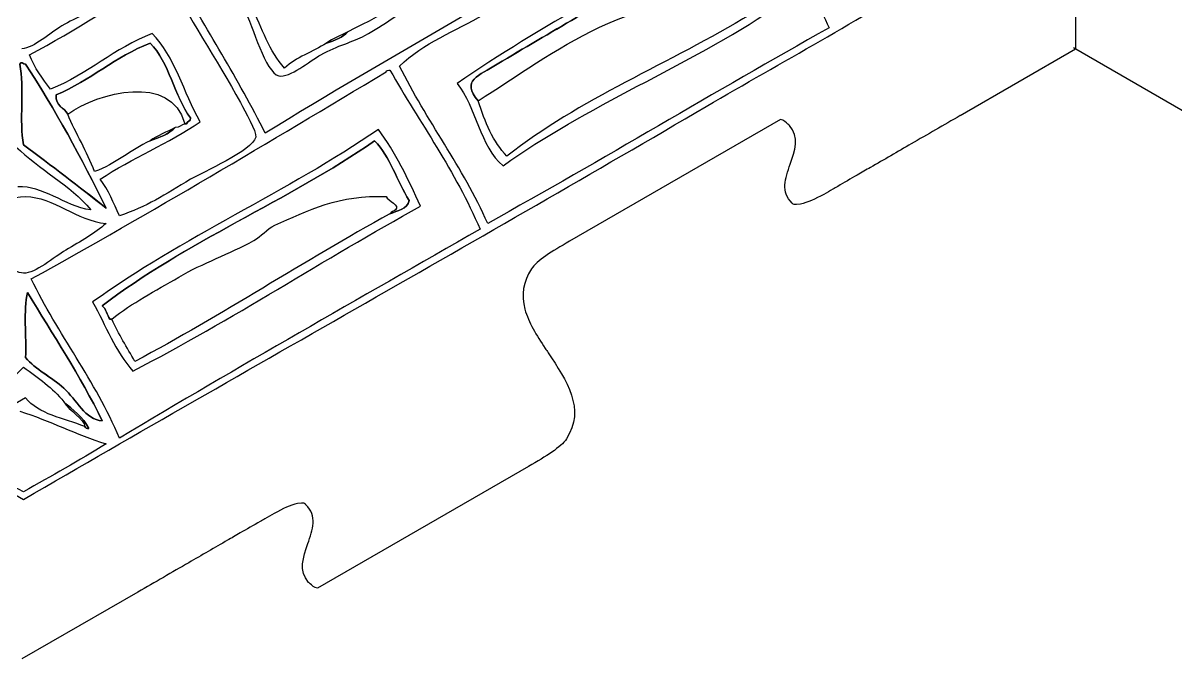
# Model space of a CAD drawing. Extents: x 6 to 958, y 3 to 221.
# Drawn here: x 108.3 to 210.6, y 3.3 to 59.7 of the extents above; entities that cross this region are included whole.
import ezdxf

# ---------------------------------------------------------------- set-up
doc = ezdxf.new("R2010")
doc.units = 0
doc.layers.get('0').update_dxf_attribs({"linetype": 'CONTINUOUS'})

msp = doc.modelspace()

# ---------------------------------------------------------------- linework, layer by layer
at = {"color": 7}
for points in [[(201.69525, 69.18075), (201.69375, 69.18075), (201.666, 57.43425)], [(201.6705, 57.432), (191.44125, 51.51975), (191.43675, 51.52125), (191.44275, 51.52725), (191.43825, 51.52875), (191.43675, 51.52725)], [(211.785, 51.588), (211.7835, 51.5925), (201.501, 57.5445)], [(175.5045, 51.18), (175.50675, 51.183), (175.494, 51.183), (156.7905, 40.3815), (156.792, 40.3845), (156.7815, 40.3785)], [(153.147, 20.39475), (134.43225, 9.5895)], [(118.49325, 9.24525), (118.4895, 9.24675), (108.19275, 3.31725)]]:
    msp.add_lwpolyline(points, dxfattribs=at)
at = {"color": 5}
for points in [[(137.11125, 58.97475)], [(108.534, 56.082)], [(121.80225, 50.469)], [(122.6535, 50.8095)], [(108.70425, 35.84025)], [(115.33875, 34.65)], [(113.808, 23.934)]]:
    msp.add_lwpolyline(points, close=True, dxfattribs=at)
at = {"color": 7}
for points in [[(130.989, 55.06275)], [(146.80725, 54.381)], [(111.2565, 53.36175)], [(108.3645, 48.939)], [(115.1685, 45.87675)], [(114.318, 43.155)], [(140.8545, 42.81375)], [(149.52975, 41.964)], [(108.3645, 37.54125)], [(114.48825, 34.9905)], [(108.3645, 29.2065)], [(111.93675, 27.33525)], [(116.87025, 22.9125)], [(108.3645, 18.15075)]]:
    msp.add_lwpolyline(points, close=True, dxfattribs=at)
for points in [[(163.30725, 70.37175), (152.6955, 63.009), (140.86875, 56.86125), (129.7965, 49.959)], [(156.333, 70.20075), (149.8305, 66.5535), (143.98275, 62.2515), (137.11125, 58.974)], [(170.45175, 68.49975), (162.56025, 63.804), (154.2615, 59.5155), (146.80725, 54.381)], [(176.91525, 64.758), (177.753, 62.81625), (178.99275, 61.2795), (179.8065, 59.3145)], [(27.39675, 64.24725), (54.26475, 48.5325), (81.213, 32.90175), (108.3645, 17.46975)], [(108.87525, 56.934), (113.04225, 59.06025), (116.66625, 61.73025), (120.9525, 63.738)], [(121.293, 63.738), (122.7945, 60.43275), (125.556, 56.48775), (127.58775, 52.68225)], [(129.7965, 49.959), (127.39425, 54.81525), (124.52025, 59.19675), (121.97175, 63.90825)], [(150.38025, 56.082), (155.14875, 58.968), (159.66825, 61.50975), (164.32875, 64.2465)], [(168.921, 52.341), (175.6575, 56.292), (182.51175, 59.95575), (188.99325, 64.24725)], [(115.3395, 61.69575), (114.40425, 60.7035), (113.08575, 60.2625), (111.76725, 59.4855)], [(138.642, 58.63425), (140.27175, 59.50875), (141.8205, 60.744), (143.5755, 61.6965)], [(127.92675, 61.017), (128.71125, 59.40375), (129.816, 55.34625), (130.989, 55.06275)], [(131.4975, 55.7415), (130.17975, 57.2025), (129.49725, 59.298), (128.60625, 61.18575)], [(141.705, 55.9125), (143.832, 58.01325), (146.6745, 59.0205), (149.18925, 60.5055)], [(150.891, 47.067), (158.223, 52.37925), (167.31975, 55.92825), (174.8745, 61.017)], [(172.833, 60.50475), (165.7395, 56.20125), (157.581, 52.9635), (151.23075, 47.9175)], [(111.76725, 59.4855), (110.72025, 58.86825), (109.33425, 57.55275), (108.19575, 57.444)], [(179.8065, 59.3145), (169.635, 53.61075), (159.73425, 47.634), (149.52975, 41.964)], [(119.7615, 58.8045), (116.40675, 57.51), (114.07125, 55.1955), (110.74575, 53.8725)], [(124.014, 50.9805), (122.56125, 53.55375), (121.7865, 56.8035), (119.7615, 58.8045)], [(134.73, 56.934), (136.21575, 57.75), (137.5725, 58.05975), (138.642, 58.63425)], [(137.11125, 58.974), (136.68675, 58.43625), (135.948, 58.20825), (135.2415, 57.95325)], [(111.2565, 53.36175), (114.28575, 54.6405), (116.47275, 56.76375), (119.5905, 57.95475)], [(119.5905, 57.95475), (121.29975, 56.262), (121.71675, 53.27775), (123.16275, 51.32025)], [(135.2415, 57.95325), (134.0115, 57.19725), (132.5355, 56.6895), (131.4975, 55.7415)], [(201.4965, 57.54375), (201.49725, 57.543), (201.49575, 57.5415), (201.4965, 57.54075)], [(201.501, 57.5445), (201.50025, 57.54525), (201.498, 57.546), (201.4965, 57.54375)], [(201.4965, 57.54075), (201.4965, 57.54075), (201.49725, 57.53925), (201.49875, 57.54075)], [(201.666, 57.43425), (201.666, 57.43275), (201.6675, 57.43125), (201.669, 57.43125)], [(201.66675, 57.4365), (201.66825, 57.4395), (201.66975, 57.438), (201.67125, 57.4365)], [(201.669, 57.43125), (201.67125, 57.43125), (201.67275, 57.43275), (201.67275, 57.43425)], [(201.67125, 57.4365), (201.67275, 57.4335), (201.672, 57.432), (201.6705, 57.432)], [(108.024, 56.08275), (108.14925, 56.3865), (108.33375, 56.10825), (108.534, 56.08275)], [(110.74575, 53.8725), (110.064, 54.83325), (109.3125, 55.72725), (108.87525, 56.934)], [(130.989, 55.06275), (131.96775, 54.82425), (133.7685, 56.40375), (134.73, 56.934)], [(108.3645, 48.939), (107.93775, 51.00675), (108.47475, 54.03975), (108.024, 56.08275)], [(108.534, 56.08275), (111.17325, 52.08825), (113.4855, 47.766), (115.6785, 43.326)], [(109.0455, 37.032), (119.72925, 42.96), (130.12575, 49.1775), (140.514, 55.4025)], [(140.514, 55.4025), (140.51775, 55.5675), (140.72175, 55.53375), (140.8545, 55.57275)], [(140.8545, 55.57275), (143.52, 50.868), (146.6505, 46.62675), (148.84875, 41.45325)], [(149.52975, 41.964), (147.3015, 46.9935), (144.11775, 51.0675), (141.705, 55.9125)], [(148.67925, 52.8495), (147.1125, 54.648), (148.74825, 55.095), (150.38025, 56.082)], [(146.80725, 54.381), (148.5225, 52.296), (148.827, 48.8025), (150.891, 47.067)], [(112.275, 51.66075), (111.98925, 52.28025), (111.14475, 52.3425), (111.2565, 53.36175)], [(108.3645, 17.46975), (128.49375, 29.172), (148.93725, 40.6215), (168.921, 52.341)], [(127.58775, 52.68225), (127.9965, 51.91425), (129.0405, 50.103), (128.94825, 49.62)], [(151.23075, 47.9175), (150.01275, 49.19475), (149.2755, 50.952), (148.67925, 52.8495)], [(114.657, 46.5585), (113.982, 48.37875), (112.998, 49.8885), (112.275, 51.66075)], [(123.16275, 51.32025), (123.2565, 50.94375), (122.83725, 51.07875), (122.82225, 50.81025)], [(176.15925, 50.77275), (176.01075, 50.9145), (175.78875, 51.12975), (175.5045, 51.18)], [(191.43675, 51.52725), (189.98025, 50.691), (188.517, 49.84125), (187.10325, 49.02225)], [(139.83375, 50.2995), (131.80425, 44.77725), (122.34375, 40.68525), (114.48825, 34.9905)], [(115.1685, 45.87675), (117.93225, 47.763), (121.284, 49.0605), (124.014, 50.9805)], [(121.8015, 50.46975), (121.2645, 49.8735), (120.41025, 49.59375), (119.58975, 49.2795)], [(122.65275, 50.81025), (122.32875, 50.7375), (122.2245, 50.4435), (121.8015, 50.46975)], [(122.82225, 50.81025), (122.76525, 50.81025), (122.70825, 50.81025), (122.65275, 50.81025)], [(143.57625, 43.4955), (142.45125, 45.8865), (141.363, 48.31275), (139.83375, 50.2995)], [(176.29575, 50.65575), (176.26425, 50.6715), (176.21775, 50.71575), (176.15925, 50.77275)], [(176.36025, 47.21025), (176.7735, 48.4035), (177.201, 49.63875), (176.29575, 50.65575)], [(119.58975, 49.2795), (117.82425, 48.495), (116.547, 47.22), (114.657, 46.5585)], [(115.33875, 34.65), (122.65575, 40.26), (131.84325, 44.001), (139.49325, 49.27875)], [(128.94825, 49.62), (128.7195, 48.42825), (124.15725, 46.47825), (123.165, 45.8775)], [(139.49325, 49.27875), (140.886, 47.8935), (141.47625, 45.705), (142.554, 44.00625)], [(107.6835, 48.76875), (109.7385, 46.74), (112.49025, 45.4095), (114.318, 43.155)], [(115.6785, 43.326), (113.2815, 45.23775), (110.81625, 47.0805), (108.3645, 48.939)], [(187.10325, 49.02225), (185.904, 48.327), (184.66575, 47.6085), (183.47625, 46.9245)], [(176.52225, 43.773), (175.5075, 44.748), (175.9215, 45.945), (176.36025, 47.21025)], [(182.2875, 46.23975), (181.73175, 45.9195), (181.14375, 45.58125), (180.5715, 45.252)], [(183.47625, 46.9245), (183.11175, 46.71525), (182.709, 46.48275), (182.2875, 46.23975)], [(114.318, 43.155), (111.96, 43.527), (110.04975, 45.35175), (107.85375, 45.1965)], [(116.87175, 42.6465), (116.33475, 43.75425), (115.88325, 44.9475), (115.1685, 45.87675)], [(123.165, 45.8775), (120.8985, 44.5065), (119.24625, 43.41), (116.87175, 42.6465)], [(180.1455, 45.0015), (179.8755, 44.83875), (179.6205, 44.6865), (179.34225, 44.54025)], [(180.5715, 45.252), (180.42525, 45.16725), (180.28275, 45.0825), (180.1455, 45.0015)], [(101.73, 41.6235), (104.15775, 42.10275), (106.065, 44.3865), (108.534, 44.3445)], [(108.534, 44.3445), (111.06375, 44.30325), (113.0115, 42.1935), (115.6785, 41.964)], [(142.554, 44.00625), (142.4025, 43.19475), (141.531, 43.101), (140.8545, 42.81375)], [(179.34225, 44.54025), (178.5585, 44.12925), (177.90975, 43.80375), (177.282, 43.67775)], [(118.0605, 28.86675), (126.888, 33.42075), (134.93925, 38.75025), (143.57625, 43.4955)], [(176.571, 43.73175), (176.55675, 43.75275), (176.54475, 43.77), (176.52225, 43.773)], [(177.282, 43.67775), (176.6835, 43.55625), (176.61225, 43.6665), (176.571, 43.73175)], [(115.6785, 41.964), (114.6765, 41.09025), (113.457, 40.37925), (112.10625, 39.58275)], [(140.8545, 42.81375), (133.16625, 38.5965), (126.01575, 33.84), (118.23075, 29.718)], [(148.84875, 41.45325), (138.162, 35.30175), (127.3845, 29.23875), (116.87025, 22.9125)], [(156.7815, 40.3785), (155.2245, 39.4785), (153.8955, 38.673), (153.40725, 37.92225)], [(108.3645, 37.54125), (107.39025, 37.572), (105.849, 39.075), (104.96175, 39.58275)], [(112.10625, 39.58275), (111.11475, 38.99775), (109.3605, 37.50975), (108.3645, 37.54125)], [(153.40725, 37.92225), (152.673, 36.789), (152.484, 35.61975), (152.82975, 34.34475)], [(116.87025, 22.9125), (114.69975, 28.0575), (111.42825, 32.10075), (109.0455, 37.032)], [(108.534, 30.057), (108.62625, 31.95), (108.3375, 34.22325), (108.70425, 35.84025)], [(108.70425, 35.84025), (110.96325, 32.08875), (113.37525, 28.491), (115.33875, 24.444)], [(114.48825, 34.9905), (115.6425, 32.91225), (116.52225, 30.561), (118.0605, 28.86675)], [(116.019, 33.45975), (115.767, 33.83175), (115.6875, 34.37625), (115.33875, 34.65)], [(152.82975, 34.34475), (153.14775, 33.1755), (153.8655, 32.03625), (154.635, 30.87375)], [(116.18925, 33.45975), (116.133, 33.45975), (116.076, 33.45975), (116.019, 33.45975)], [(118.23075, 29.718), (117.54975, 30.96525), (116.778, 32.121), (116.18925, 33.45975)], [(154.635, 30.87375), (154.719, 30.74775), (154.80375, 30.62025), (154.88775, 30.492)], [(111.93675, 27.33525), (110.829, 28.35075), (109.42125, 28.98375), (108.534, 30.057)], [(154.88775, 30.492), (156.52875, 28.02975), (158.226, 25.48275), (156.5175, 22.8465)], [(102.582, 23.5935), (104.24775, 25.725), (106.518, 27.2535), (108.3645, 29.2065)], [(108.3645, 29.2065), (109.644, 28.275), (110.94, 27.36), (111.93675, 26.145)], [(115.33875, 24.444), (113.8335, 24.55125), (113.04075, 26.3235), (111.93675, 27.33525)], [(108.53475, 26.4855), (106.64025, 25.43175), (104.8485, 24.2745), (102.582, 23.5935)], [(113.808, 23.934), (111.93975, 24.67275), (109.68525, 25.0275), (108.53475, 26.4855)], [(111.93675, 26.145), (112.719, 25.39575), (113.649, 24.795), (114.14775, 23.76375)], [(108.024, 25.29525), (110.70525, 24.4605), (112.9905, 23.22975), (115.6785, 22.40325)], [(114.14775, 23.76375), (113.9505, 23.736), (113.8455, 23.8005), (113.808, 23.934)], [(156.5175, 22.8465), (156.027, 22.09425), (154.70025, 21.29175), (153.147, 20.39475)], [(108.3645, 18.15075), (105.8955, 19.30875), (103.728, 20.77125), (101.39025, 22.06275)], [(115.6785, 22.40325), (113.30475, 20.922), (110.81475, 19.5555), (108.3645, 18.15075)], [(132.6465, 17.0955), (132.01875, 16.968), (131.3685, 16.64325), (130.58475, 16.2315)], [(133.36575, 17.0385), (133.32225, 17.106), (133.248, 17.217), (132.6465, 17.0955)], [(133.4115, 17.00025), (133.38975, 17.00325), (133.38, 17.01825), (133.36575, 17.0385)], [(133.57725, 13.55175), (133.9965, 14.76525), (134.43075, 16.02075), (133.4115, 17.00025)], [(129.35325, 15.5175), (128.76, 15.17775), (128.14725, 14.82525), (127.572, 14.493)], [(129.7575, 15.7575), (129.62775, 15.6795), (129.49275, 15.59925), (129.35325, 15.5175)], [(130.58475, 16.2315), (130.29825, 16.08075), (130.035, 15.924), (129.7575, 15.7575)], [(127.572, 14.493), (127.1745, 14.2635), (126.79425, 14.04525), (126.44925, 13.84725)], [(126.44925, 13.84725), (125.3205, 13.19625), (124.146, 12.51525), (123.00975, 11.85675)], [(133.63875, 10.11525), (132.73875, 11.12775), (133.1655, 12.35925), (133.57725, 13.55175)], [(123.00975, 11.85675), (121.53525, 11.00175), (120.00975, 10.1175), (118.49325, 9.24525)], [(133.77675, 9.99675), (133.7175, 10.05375), (133.67025, 10.098), (133.63875, 10.11525)], [(134.43225, 9.5895), (134.14875, 9.642), (133.92525, 9.85575), (133.77675, 9.99675)]]:
    msp.add_open_spline(points, degree=3, dxfattribs=at)
at = {"color": 5}
for points in [[(164.328, 64.24725), (159.6675, 61.5105), (155.14875, 58.96875), (150.3795, 56.08275)], [(148.6785, 52.85025), (155.34825, 56.99925), (162.75525, 63.3045), (172.66275, 61.1865)], [(137.11125, 58.97475), (136.509, 58.61325), (135.74775, 58.41075), (135.2415, 57.954)], [(135.2415, 57.954), (135.948, 58.20825), (136.68675, 58.437), (137.11125, 58.97475)], [(119.59125, 57.954), (116.47275, 56.76375), (114.2865, 54.6405), (111.25725, 53.361)], [(123.1635, 51.3195), (121.7175, 53.277), (121.3005, 56.26125), (119.59125, 57.954)], [(108.534, 56.082), (108.333, 56.1075), (108.1485, 56.38575), (108.024, 56.082)], [(108.024, 56.082), (108.47475, 54.039), (107.93775, 51.006), (108.3645, 48.93825)], [(115.6785, 43.32525), (113.4855, 47.766), (111.17325, 52.0875), (108.534, 56.082)], [(112.27725, 51.65925), (114.9735, 53.58675), (121.48575, 55.32075), (122.6535, 50.8095)], [(150.3795, 56.08275), (148.7475, 55.09575), (147.11175, 54.64875), (148.6785, 52.85025)], [(111.25725, 53.361), (111.1455, 52.34175), (111.99, 52.2795), (112.27725, 51.65925)], [(122.823, 50.8095), (122.838, 51.078), (123.2565, 50.94225), (123.1635, 51.3195)], [(121.80225, 50.469), (121.086, 50.05125), (120.2115, 49.7925), (119.5905, 49.27875)], [(119.5905, 49.27875), (120.411, 49.593), (121.266, 49.87275), (121.80225, 50.469)], [(122.6535, 50.8095), (122.709, 50.8095), (122.766, 50.8095), (122.823, 50.8095)], [(139.494, 49.278), (131.84325, 44.001), (122.6565, 40.26), (115.33875, 34.65)], [(142.55475, 44.0055), (141.47625, 45.70425), (140.88675, 47.8935), (139.494, 49.278)], [(108.3645, 48.93825), (110.81625, 47.07975), (113.2815, 45.23775), (115.6785, 43.32525)], [(130.6485, 41.7945), (133.47675, 43.077), (136.46025, 44.54925), (140.51475, 44.34525)], [(140.51475, 44.34525), (140.70675, 43.9635), (141.765, 43.566), (141.3645, 43.155)], [(140.85525, 42.81375), (141.53175, 43.101), (142.4025, 43.19475), (142.55475, 44.0055)], [(141.3645, 43.155), (141.1635, 43.07325), (140.97975, 42.9735), (140.85525, 42.81375)], [(128.77725, 40.43325), (129.45075, 40.806), (129.927, 41.4675), (130.6485, 41.7945)], [(122.14275, 37.20075), (124.266, 38.46225), (126.6165, 39.24225), (128.77725, 40.43325)], [(116.18925, 33.45975), (117.98025, 34.92975), (120.033, 35.94825), (122.14275, 37.20075)], [(108.70425, 35.84025), (108.3375, 34.22325), (108.62625, 31.95), (108.534, 30.057)], [(115.33875, 24.444), (113.37525, 28.491), (110.96325, 32.08875), (108.70425, 35.84025)], [(115.33875, 34.65), (115.6875, 34.37625), (115.767, 33.83175), (116.019, 33.45975)], [(116.019, 33.45975), (116.07525, 33.45975), (116.13225, 33.45975), (116.18925, 33.45975)], [(108.534, 30.057), (109.4205, 28.98375), (110.829, 28.3515), (111.93675, 27.33525)], [(111.93675, 27.33525), (113.04075, 26.32275), (113.8335, 24.55125), (115.33875, 24.444)], [(114.14775, 23.76375), (113.649, 24.795), (112.719, 25.39575), (111.93675, 26.145)], [(111.93675, 26.145), (112.3785, 25.3365), (113.79, 24.6), (113.808, 23.934)], [(113.808, 23.934), (113.8455, 23.80125), (113.9505, 23.73675), (114.14775, 23.76375)]]:
    msp.add_open_spline(points, degree=3, dxfattribs=at)

doc.saveas('drawing.dxf')
